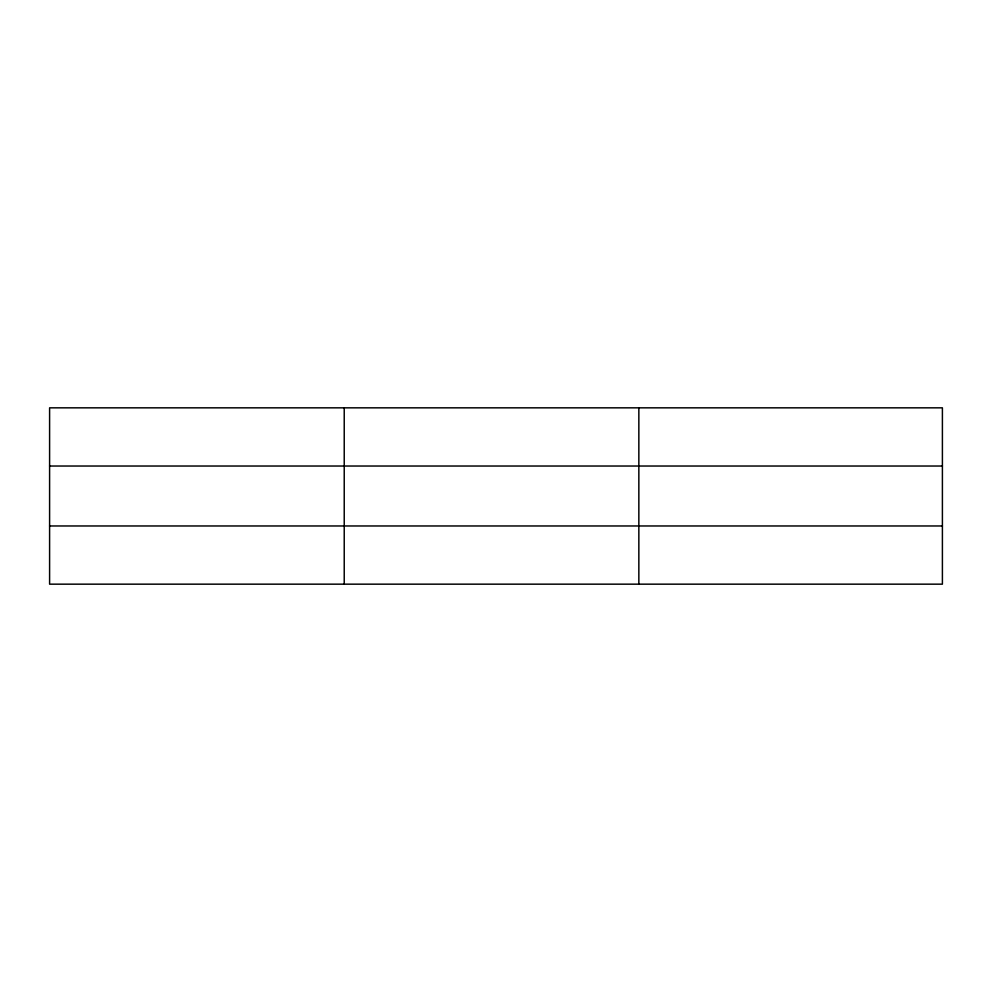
<?xml version="1.0" encoding="UTF-8"?>
<svg xmlns="http://www.w3.org/2000/svg" width="992" height="992" viewBox="0 0 992 992"><rect width="100%" height="100%" fill="white"/><g stroke="black" fill="none" stroke-linecap="round" stroke-linejoin="round"><path stroke-width="1.49" d="M344.224 584.164L344.224 407.836M638.848 584.164L638.848 407.836M942.4 466.029L942.4 407.836L49.6 407.836L49.6 584.164L942.4 584.164L942.4 466.029L49.6 466.029M49.6 525.971L942.4 525.971"/></g></svg>
